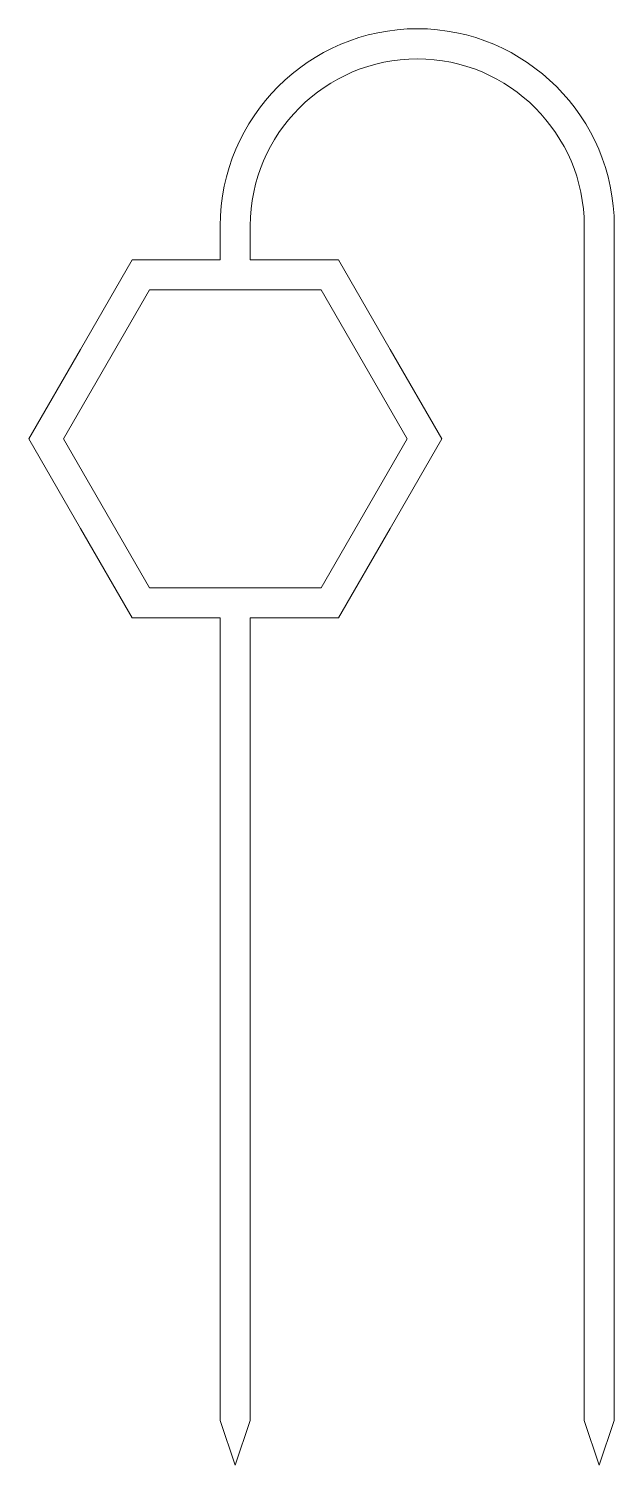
# Model space of a CAD drawing. Header units: inches. Extents: x -1.53 to 1.53, y -3.76 to 3.76.
import ezdxf

# ---------------------------------------------------------------- set-up
doc = ezdxf.new("R2010")
doc.units = ezdxf.units.IN
doc.header["$MEASUREMENT"] = 0
doc.layers.add('Layer 1', color=7, linetype='Continuous')

msp = doc.modelspace()

# ---------------------------------------------------------------- linework, layer by layer
at = {"layer": 'Layer 1', "color": 250, "lineweight": 18}
for points, knots in [([(0.5022, 3.7614), (1.0704, 3.7614), (1.5347, 3.2971), (1.5347, 2.7289), (1.5347, 2.7289), (1.5347, 0.456), (1.5347, 0.456), (1.5347, 0.456), (1.5347, -3.5297), (1.5347, -3.5297), (1.5347, -3.5297), (1.456, -3.7638), (1.456, -3.7638), (1.456, -3.7638), (1.3772, -3.5297), (1.3772, -3.5297), (1.3772, -1.4435), (1.3772, 0.6427), (1.3772, 2.7289), (1.3772, 3.2102), (0.9835, 3.6039), (0.5022, 3.6039), (0.021, 3.6039), (-0.3728, 3.2102), (-0.3728, 2.7289), (-0.3728, 2.7289), (-0.3728, 2.5505), (-0.3728, 2.5505), (-0.3728, 2.5505), (0.0898, 2.5505), (0.0898, 2.5505), (0.0898, 2.5505), (0.3605, 2.0817), (0.3605, 2.0817), (0.3605, 2.0817), (0.6312, 1.6129), (0.6312, 1.6129), (0.6312, 1.6129), (0.3605, 1.144), (0.3605, 1.144), (0.3605, 1.144), (0.0898, 0.6752), (0.0898, 0.6752), (0.0898, 0.6752), (-0.3728, 0.6752), (-0.3728, 0.6752), (-0.3728, 0.6752), (-0.3728, -3.5297), (-0.3728, -3.5297), (-0.3728, -3.5297), (-0.4515, -3.7638), (-0.4515, -3.7638), (-0.4515, -3.7638), (-0.5302, -3.5297), (-0.5302, -3.5297), (-0.5302, -3.5297), (-0.5302, 0.6752), (-0.5302, 0.6752), (-0.5302, 0.6752), (-0.9928, 0.6752), (-0.9928, 0.6752), (-0.9928, 0.6752), (-1.2635, 1.144), (-1.2635, 1.144), (-1.2635, 1.144), (-1.5342, 1.6129), (-1.5342, 1.6129), (-1.5342, 1.6129), (-1.2635, 2.0817), (-1.2635, 2.0817), (-1.2635, 2.0817), (-0.9928, 2.5505), (-0.9928, 2.5505), (-0.9928, 2.5505), (-0.5302, 2.5505), (-0.5302, 2.5505), (-0.5302, 2.5505), (-0.5302, 2.7289), (-0.5302, 2.7289), (-0.5302, 3.2971), (-0.0659, 3.7614), (0.5022, 3.7614)], [0, 0, 0, 0, 0.037037, 0.037037, 0.037037, 0.074074, 0.074074, 0.074074, 0.111111, 0.111111, 0.111111, 0.148148, 0.148148, 0.148148, 0.185185, 0.185185, 0.185185, 0.222222, 0.222222, 0.222222, 0.259259, 0.259259, 0.259259, 0.296296, 0.296296, 0.296296, 0.333333, 0.333333, 0.333333, 0.37037, 0.37037, 0.37037, 0.407407, 0.407407, 0.407407, 0.444444, 0.444444, 0.444444, 0.481481, 0.481481, 0.481481, 0.518519, 0.518519, 0.518519, 0.555556, 0.555556, 0.555556, 0.592593, 0.592593, 0.592593, 0.62963, 0.62963, 0.62963, 0.666667, 0.666667, 0.666667, 0.703704, 0.703704, 0.703704, 0.740741, 0.740741, 0.740741, 0.777778, 0.777778, 0.777778, 0.814815, 0.814815, 0.814815, 0.851852, 0.851852, 0.851852, 0.888889, 0.888889, 0.888889, 0.925926, 0.925926, 0.925926, 0.962963, 0.962963, 0.962963, 1, 1, 1, 1]), ([(0.4493, 1.6129), (0.4493, 1.6129), (-0.0011, 2.393), (-0.0011, 2.393), (-0.0011, 2.393), (-0.9019, 2.393), (-0.9019, 2.393), (-0.9019, 2.393), (-1.3523, 1.6129), (-1.3523, 1.6129), (-1.3523, 1.6129), (-0.9019, 0.8327), (-0.9019, 0.8327), (-0.9019, 0.8327), (-0.0011, 0.8327), (-0.0011, 0.8327), (-0.0011, 0.8327), (0.4493, 1.6129), (0.4493, 1.6129)], [0, 0, 0, 0, 0.166667, 0.166667, 0.166667, 0.333333, 0.333333, 0.333333, 0.5, 0.5, 0.5, 0.666667, 0.666667, 0.666667, 0.833333, 0.833333, 0.833333, 1, 1, 1, 1])]:
    msp.add_open_spline(points, degree=3, knots=knots, dxfattribs=at)

doc.saveas('drawing.dxf')
